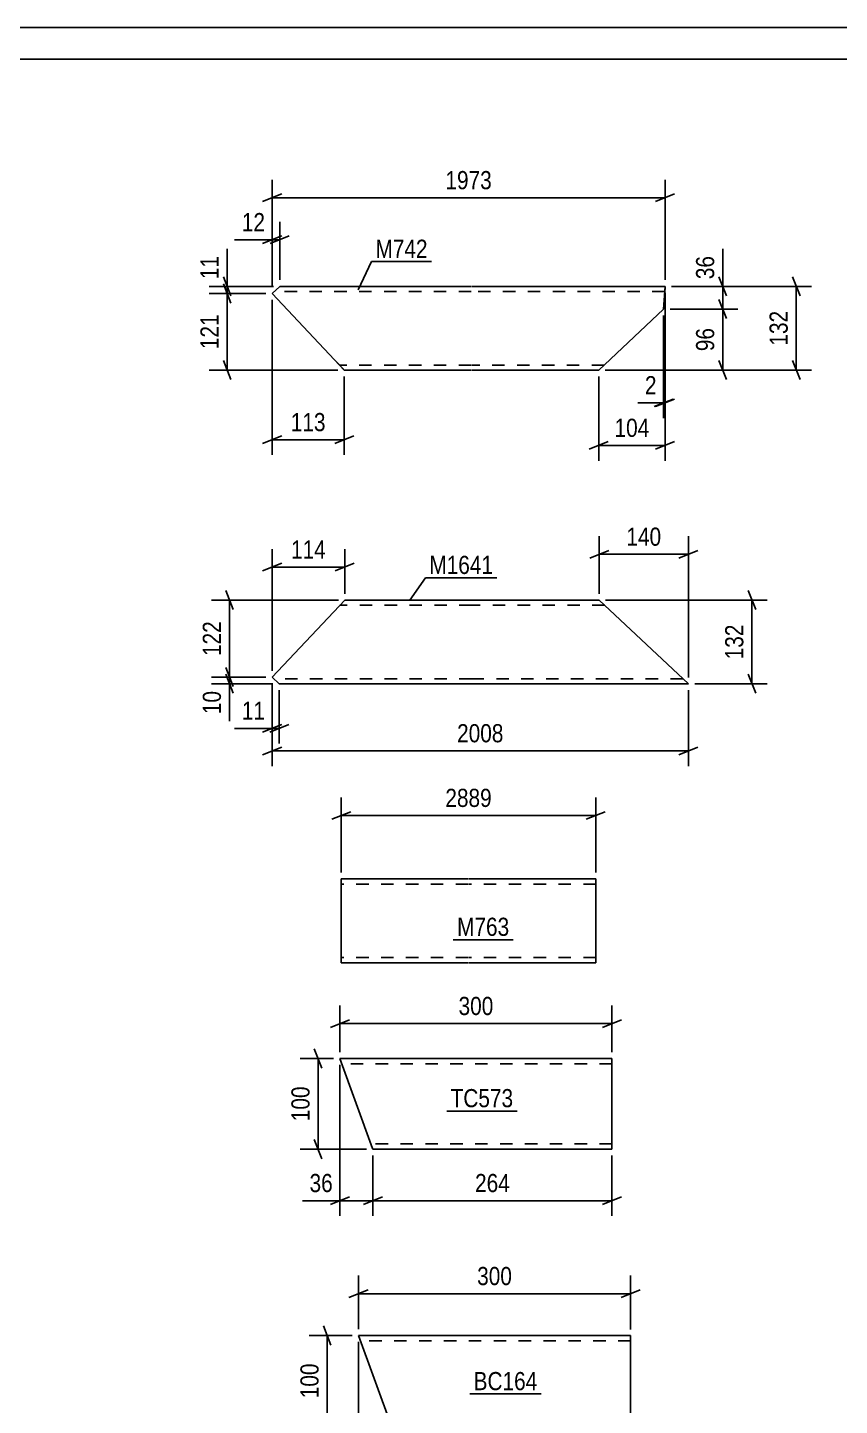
# Model space of a CAD drawing. Header units: millimetres. Extents: x 0 to 841, y 0 to 594.
# Drawn here: x 490.9 to 618.8, y 376.8 to 594 of the extents above; entities that cross this region are included whole.
import ezdxf

# ---------------------------------------------------------------- set-up
doc = ezdxf.new("R2010")
doc.units = ezdxf.units.MM
doc.linetypes.add('DXK_LINE_DOT2', pattern=[3.9198, 1.9599, -1.9599])
doc.styles.add('Arial Narrow', font='ARIALN.TTF', dxfattribs={"height": 0.2})

# ---------------------------------------------------------------- blocks, each defined once
blk = doc.blocks.new('Unknown-761545199-1132')
at = {"color": 5, "linetype": 'Continuous'}
for p, q in [((841, 594), (0, 594)), ((836, 589), (5, 589))]:
    blk.add_line(p, q, dxfattribs=at)
blk = doc.blocks.new('Part-761545199-16720 - 16717')
at = {"color": 2, "linetype": 'Continuous'}
for p, q in [((545.27, 417.34), (540.11, 431.5)), ((540.11, 431.5), (582.97, 431.5)), ((582.97, 431.5), (582.97, 431.37)), ((582.97, 431.37), (582.97, 417.21)), ((545.27, 417.34), (545.31, 417.21)), ((545.31, 417.21), (582.97, 417.21))]:
    blk.add_line(p, q, dxfattribs=at)
at = {"color": 7, "linetype": 'DXK_LINE_DOT2'}
for p, q in [((582.97, 430.64), (540.43, 430.64)), ((582.97, 431), (582.97, 431.5)), ((582.97, 418.07), (545, 418.07))]:
    blk.add_line(p, q, dxfattribs=at)
blk = doc.blocks.new('Part-761545199-16727 - 16726')
at = {"color": 2, "linetype": 'Continuous'}
for p, q in [((548.19, 373.68), (543.04, 387.84)), ((543.04, 387.84), (585.9, 387.84)), ((585.9, 387.84), (585.9, 387.71)), ((585.9, 387.71), (585.9, 373.55)), ((548.19, 373.68), (548.24, 373.55)), ((548.24, 373.55), (585.9, 373.55))]:
    blk.add_line(p, q, dxfattribs=at)
at = {"color": 7, "linetype": 'DXK_LINE_DOT2'}
for p, q in [((585.9, 386.98), (543.35, 386.98)), ((585.9, 387.33), (585.9, 387.84)), ((585.9, 374.41), (547.93, 374.41))]:
    blk.add_line(p, q, dxfattribs=at)
blk = doc.blocks.new('Part-761545199-14611 - 14610')
at = {"color": 2, "linetype": 'Continuous'}
for p, q in [((529.44, 552.08), (530.64, 553.21)), ((539.28, 541.61), (529.44, 552.08)), ((560.79, 553.21), (530.64, 553.21)), ((591.33, 553.21), (560.89, 553.21)), ((591.33, 553.21), (591.11, 549.63)), ((591.11, 549.63), (580.89, 540.01)), ((540.79, 540.01), (539.28, 541.61)), ((540.79, 540.01), (560.79, 540.01)), ((560.89, 540.01), (580.89, 540.01))]:
    blk.add_line(p, q, dxfattribs=at)
at = {"color": 7, "linetype": 'DXK_LINE_DOT2'}
for p, q in [((560.79, 552.41), (529.79, 552.41)), ((591.28, 552.41), (560.89, 552.41)), ((591.27, 552.18), (591.33, 553.21)), ((540.67, 540.14), (539.28, 541.61)), ((560.79, 540.81), (540.03, 540.81)), ((581.74, 540.81), (560.89, 540.81))]:
    blk.add_line(p, q, dxfattribs=at)
blk = doc.blocks.new('Part-761545199-14618 - 14617')
at = {"color": 2, "linetype": 'Continuous'}
for p, q in [((540.87, 503.76), (529.43, 491.6)), ((560.87, 503.76), (540.87, 503.76)), ((580.97, 503.76), (560.97, 503.76)), ((595.01, 490.56), (580.97, 503.76)), ((529.64, 491.42), (529.43, 491.6)), ((530.55, 490.56), (529.44, 491.61)), ((560.87, 490.56), (530.55, 490.56)), ((595.01, 490.56), (560.97, 490.56))]:
    blk.add_line(p, q, dxfattribs=at)
at = {"color": 7, "linetype": 'DXK_LINE_DOT2'}
for p, q in [((560.87, 502.96), (540.12, 502.96)), ((581.82, 502.96), (560.97, 502.96)), ((529.44, 491.61), (529.43, 491.6)), ((560.87, 491.36), (529.7, 491.36)), ((594.15, 491.36), (560.97, 491.36)), ((593.91, 491.6), (593.95, 491.55)), ((594.09, 491.42), (594.15, 491.36))]:
    blk.add_line(p, q, dxfattribs=at)
blk = doc.blocks.new('Part-761545199-14625 - 14624')
at = {"color": 2, "linetype": 'Continuous'}
for p, q in [((560.32, 459.8), (540.32, 459.8)), ((540.32, 448.2), (540.32, 459.8)), ((580.42, 459.8), (560.42, 459.8)), ((580.42, 459.8), (580.42, 446.6)), ((540.32, 448.2), (540.32, 446.6)), ((560.32, 446.6), (540.32, 446.6)), ((580.42, 446.6), (560.42, 446.6))]:
    blk.add_line(p, q, dxfattribs=at)
at = {"color": 7, "linetype": 'DXK_LINE_DOT2'}
for p, q in [((560.32, 459), (540.32, 459)), ((580.42, 459), (560.42, 459)), ((540.32, 446.73), (540.32, 448.2)), ((540.32, 447.4), (540.32, 447.46)), ((560.32, 447.4), (540.32, 447.4)), ((580.42, 447.4), (560.42, 447.4)), ((580.42, 447.4), (580.42, 447.46))]:
    blk.add_line(p, q, dxfattribs=at)
blk = doc.blocks.new('StraightDimension-761545199-17292 - 16717')
at = {"color": 7, "linetype": 'Continuous'}
for p, q in [((545.31, 416.21), (545.31, 406.69)), ((582.97, 416.21), (582.97, 406.69)), ((546.81, 409.69), (543.81, 408.49)), ((545.31, 409.09), (582.97, 409.09)), ((581.47, 408.49), (584.47, 409.69))]:
    blk.add_line(p, q, dxfattribs=at)
at = {"color": 0}
blk.add_wipeout([(567.48, 409.84), (567.48, 414.04), (560.8, 414.04), (560.8, 409.84)], dxfattribs=at)
at = {"color": 3, "style": 'Arial Narrow'}
blk.add_text('264', height=2.863, dxfattribs=at).set_placement((561.4, 410.44))
blk = doc.blocks.new('StraightDimension-761545199-17293 - 16717')
at = {"color": 7, "linetype": 'Continuous'}
for p, q in [((540.11, 430.5), (540.11, 406.69)), ((545.31, 416.21), (545.31, 406.69)), ((538.61, 408.49), (541.61, 409.69)), ((540.11, 409.09), (545.31, 409.09)), ((546.81, 409.69), (543.81, 408.49))]:
    blk.add_line(p, q, dxfattribs=at)
at = {"color": 0}
blk.add_wipeout([(539.59, 409.84), (539.59, 414.04), (534.73, 414.04), (534.73, 409.84)], dxfattribs=at)
at = {"color": 7, "linetype": 'Continuous'}
blk.add_line((540.11, 409.09), (534.21, 409.09), dxfattribs=at)
blk.add_line((540.11, 409.09), (534.21, 409.09), dxfattribs=at)
at = {"color": 3, "style": 'Arial Narrow'}
blk.add_text('36', height=2.863, dxfattribs=at).set_placement((535.33, 410.44))
blk = doc.blocks.new('StraightDimension-761545199-16795 - 16717')
at = {"color": 7, "linetype": 'Continuous'}
for p, q in [((540.11, 432.5), (540.11, 439.85)), ((582.97, 432.5), (582.97, 439.85)), ((541.61, 437.6), (538.61, 436.4)), ((540.11, 437), (582.97, 437)), ((581.47, 436.4), (584.47, 437.6))]:
    blk.add_line(p, q, dxfattribs=at)
at = {"color": 0}
blk.add_wipeout([(564.88, 437.75), (564.88, 441.95), (558.2, 441.95), (558.2, 437.75)], dxfattribs=at)
at = {"color": 3, "style": 'Arial Narrow'}
blk.add_text('300', height=2.863, dxfattribs=at).set_placement((558.8, 438.35))
blk = doc.blocks.new('StraightDimension-761545199-16812 - 16717')
at = {"color": 7, "linetype": 'Continuous'}
for p, q in [((537.28, 430), (536.08, 433)), ((539.11, 431.5), (533.83, 431.5)), ((536.68, 417.21), (536.68, 431.5)), ((544.31, 417.21), (533.83, 417.21)), ((536.08, 418.71), (537.28, 415.71))]:
    blk.add_line(p, q, dxfattribs=at)
at = {"color": 0}
blk.add_wipeout([(535.93, 427.7), (531.73, 427.7), (531.73, 421.02), (535.93, 421.02)], dxfattribs=at)
at = {"color": 3, "style": 'Arial Narrow'}
blk.add_text('100', height=2.863, rotation=90.0002, dxfattribs=at).set_placement((535.33, 421.62))
blk = doc.blocks.new('StraightDimension-761545199-17345 - 16726')
at = {"color": 7, "linetype": 'Continuous'}
for p, q in [((543.04, 386.84), (543.04, 363.2)), ((548.24, 372.55), (548.24, 363.2)), ((541.54, 365), (544.54, 366.2)), ((543.04, 365.6), (548.24, 365.6)), ((549.74, 366.2), (546.74, 365))]:
    blk.add_line(p, q, dxfattribs=at)
at = {"color": 0}
blk.add_wipeout([(542.52, 366.35), (542.52, 370.55), (537.66, 370.55), (537.66, 366.35)], dxfattribs=at)
at = {"color": 7, "linetype": 'Continuous'}
blk.add_line((543.04, 365.6), (537.13, 365.6), dxfattribs=at)
blk.add_line((543.04, 365.6), (537.13, 365.6), dxfattribs=at)
at = {"color": 3, "style": 'Arial Narrow'}
blk.add_text('36', height=2.863, dxfattribs=at).set_placement((538.26, 366.95))
blk = doc.blocks.new('StraightDimension-761545199-16864 - 16726')
at = {"color": 7, "linetype": 'Continuous'}
for p, q in [((538.7, 386.34), (537.5, 389.34)), ((542.04, 387.84), (535.25, 387.84)), ((538.1, 373.55), (538.1, 387.84)), ((537.5, 375.05), (538.7, 372.05)), ((547.24, 373.55), (535.25, 373.55))]:
    blk.add_line(p, q, dxfattribs=at)
at = {"color": 0}
blk.add_wipeout([(537.35, 384.04), (533.15, 384.04), (533.15, 377.35), (537.35, 377.35)], dxfattribs=at)
at = {"color": 3, "style": 'Arial Narrow'}
blk.add_text('100', height=2.863, rotation=90.0002, dxfattribs=at).set_placement((536.75, 377.95))
blk = doc.blocks.new('StraightDimension-761545199-16755 - 16726')
at = {"color": 7, "linetype": 'Continuous'}
for p, q in [((543.04, 388.84), (543.04, 397.28)), ((585.9, 388.77), (585.9, 397.28)), ((544.54, 395.03), (541.54, 393.83)), ((543.04, 394.43), (585.9, 394.43)), ((584.4, 393.83), (587.4, 395.03))]:
    blk.add_line(p, q, dxfattribs=at)
at = {"color": 0}
blk.add_wipeout([(567.81, 395.18), (567.81, 399.38), (561.13, 399.38), (561.13, 395.18)], dxfattribs=at)
at = {"color": 3, "style": 'Arial Narrow'}
blk.add_text('300', height=2.863, dxfattribs=at).set_placement((561.73, 395.78))
blk = doc.blocks.new('StraightDimension-761545199-14800 - 14610')
at = {"color": 7, "linetype": 'Continuous'}
for p, q in [((592.11, 549.63), (602.82, 549.63)), ((599.82, 551.13), (601.02, 548.13)), ((600.42, 540.01), (600.42, 549.63)), ((601.02, 538.51), (599.82, 541.51)), ((581.89, 540.01), (602.82, 540.01))]:
    blk.add_line(p, q, dxfattribs=at)
at = {"color": 0}
blk.add_wipeout([(599.67, 547.25), (595.47, 547.25), (595.47, 542.39), (599.67, 542.39)], dxfattribs=at)
at = {"color": 3, "style": 'Arial Narrow'}
blk.add_text('96', height=2.863, rotation=90.0002, dxfattribs=at).set_placement((599.07, 542.99))
blk = doc.blocks.new('StraightDimension-761545199-14787 - 14610')
at = {"color": 7, "linetype": 'Continuous'}
for p, q in [((529.44, 553.08), (529.44, 563.4)), ((530.64, 554.21), (530.64, 563.4)), ((527.94, 559.95), (530.94, 561.15)), ((532.14, 561.15), (529.14, 559.95)), ((529.44, 560.55), (530.64, 560.55))]:
    blk.add_line(p, q, dxfattribs=at)
at = {"color": 0}
blk.add_wipeout([(528.91, 561.3), (528.91, 565.5), (524.06, 565.5), (524.06, 561.3)], dxfattribs=at)
at = {"color": 7, "linetype": 'Continuous'}
blk.add_line((529.44, 560.55), (523.53, 560.55), dxfattribs=at)
blk.add_line((529.44, 560.55), (523.53, 560.55), dxfattribs=at)
at = {"color": 3, "style": 'Arial Narrow'}
blk.add_text('12', height=2.863, dxfattribs=at).set_placement((524.66, 561.9))
blk = doc.blocks.new('StraightDimension-761545199-16042 - 14610')
at = {"color": 7, "linetype": 'Continuous'}
for p, q in [((521.75, 554.71), (522.95, 551.71)), ((529.64, 553.21), (519.5, 553.21)), ((528.44, 552.08), (519.5, 552.08)), ((522.95, 550.58), (521.75, 553.58)), ((522.35, 552.08), (522.35, 553.21))]:
    blk.add_line(p, q, dxfattribs=at)
at = {"color": 0}
blk.add_wipeout([(521.6, 558.6), (517.4, 558.6), (517.4, 553.74), (521.6, 553.74)], dxfattribs=at)
at = {"color": 7, "linetype": 'Continuous'}
blk.add_line((522.35, 553.21), (522.35, 559.12), dxfattribs=at)
blk.add_line((522.35, 553.21), (522.35, 559.12), dxfattribs=at)
at = {"color": 3, "style": 'Arial Narrow'}
blk.add_text('11', height=2.863, rotation=90.0002, dxfattribs=at).set_placement((521, 554.34))
blk = doc.blocks.new('StraightDimension-761545199-14779 - 14610')
at = {"color": 7, "linetype": 'Continuous'}
for p, q in [((529.44, 551.08), (529.44, 526.63)), ((540.79, 539.01), (540.79, 526.63)), ((527.94, 528.43), (530.94, 529.63)), ((529.44, 529.03), (540.79, 529.03)), ((542.29, 529.63), (539.29, 528.43))]:
    blk.add_line(p, q, dxfattribs=at)
at = {"color": 0}
blk.add_wipeout([(538.46, 529.78), (538.46, 533.98), (531.77, 533.98), (531.77, 529.78)], dxfattribs=at)
at = {"color": 3, "style": 'Arial Narrow'}
blk.add_text('113', height=2.863, dxfattribs=at).set_placement((532.37, 530.38))
blk = doc.blocks.new('StraightDimension-761545199-14799 - 14610')
at = {"color": 7, "linetype": 'Continuous'}
for p, q in [((599.82, 554.71), (601.02, 551.71)), ((592.33, 553.21), (602.82, 553.21)), ((600.42, 549.63), (600.42, 553.21)), ((592.11, 549.63), (602.82, 549.63)), ((601.02, 548.13), (599.82, 551.13))]:
    blk.add_line(p, q, dxfattribs=at)
at = {"color": 0}
blk.add_wipeout([(599.67, 558.6), (595.47, 558.6), (595.47, 553.74), (599.67, 553.74)], dxfattribs=at)
at = {"color": 7, "linetype": 'Continuous'}
blk.add_line((600.42, 553.21), (600.42, 559.12), dxfattribs=at)
blk.add_line((600.42, 553.21), (600.42, 559.12), dxfattribs=at)
at = {"color": 3, "style": 'Arial Narrow'}
blk.add_text('36', height=2.863, rotation=90.0002, dxfattribs=at).set_placement((599.07, 554.34))
blk = doc.blocks.new('StraightDimension-761545199-14783 - 14610')
at = {"color": 7, "linetype": 'Continuous'}
for p, q in [((591.33, 552.21), (591.33, 532.45)), ((591.11, 548.63), (591.11, 532.45)), ((589.61, 534.25), (592.61, 535.45)), ((592.83, 535.45), (589.83, 534.25)), ((591.11, 534.85), (591.33, 534.85))]:
    blk.add_line(p, q, dxfattribs=at)
at = {"color": 0}
blk.add_wipeout([(590.59, 535.6), (590.59, 539.8), (587.56, 539.8), (587.56, 535.6)], dxfattribs=at)
at = {"color": 7, "linetype": 'Continuous'}
blk.add_line((591.11, 534.85), (587.03, 534.85), dxfattribs=at)
blk.add_line((591.11, 534.85), (587.03, 534.85), dxfattribs=at)
at = {"color": 3, "style": 'Arial Narrow'}
blk.add_text('2', height=2.86, dxfattribs=at).set_placement((588.16, 536.2))
blk = doc.blocks.new('StraightDimension-761545199-14775 - 14610')
at = {"color": 7, "linetype": 'Continuous'}
for p, q in [((591.33, 552.21), (591.33, 525.73)), ((580.89, 539.01), (580.89, 525.73)), ((579.39, 527.53), (582.39, 528.73)), ((580.89, 528.13), (591.33, 528.13)), ((592.83, 528.73), (589.83, 527.53))]:
    blk.add_line(p, q, dxfattribs=at)
at = {"color": 0}
blk.add_wipeout([(589.45, 528.88), (589.45, 533.08), (582.77, 533.08), (582.77, 528.88)], dxfattribs=at)
at = {"color": 3, "style": 'Arial Narrow'}
blk.add_text('104', height=2.863, dxfattribs=at).set_placement((583.37, 529.48))
blk = doc.blocks.new('StraightDimension-761545199-14807 - 14610')
at = {"color": 7, "linetype": 'Continuous'}
for p, q in [((529.44, 553.08), (529.44, 570.02)), ((591.33, 554.21), (591.33, 570.02)), ((530.94, 567.77), (527.94, 566.57)), ((529.44, 567.17), (591.33, 567.17)), ((589.83, 566.57), (592.83, 567.77))]:
    blk.add_line(p, q, dxfattribs=at)
at = {"color": 0}
blk.add_wipeout([(564.64, 567.92), (564.64, 572.12), (556.13, 572.12), (556.13, 567.92)], dxfattribs=at)
at = {"color": 3, "style": 'Arial Narrow'}
blk.add_text('1973', height=2.863, dxfattribs=at).set_placement((556.73, 568.52))
blk = doc.blocks.new('StraightDimension-761545199-16043 - 14610')
at = {"color": 7, "linetype": 'Continuous'}
for p, q in [((528.44, 552.08), (519.5, 552.08)), ((521.75, 553.58), (522.95, 550.58)), ((522.35, 540.01), (522.35, 552.08)), ((522.95, 538.51), (521.75, 541.51)), ((539.79, 540.01), (519.5, 540.01))]:
    blk.add_line(p, q, dxfattribs=at)
at = {"color": 0}
blk.add_wipeout([(521.6, 549.39), (517.4, 549.39), (517.4, 542.7), (521.6, 542.7)], dxfattribs=at)
at = {"color": 3, "style": 'Arial Narrow'}
blk.add_text('121', height=2.863, rotation=90.0002, dxfattribs=at).set_placement((521, 543.31))
blk = doc.blocks.new('StraightDimension-761545199-16196 - 14610')
at = {"color": 7, "linetype": 'Continuous'}
for p, q in [((612.6, 551.71), (611.4, 554.71)), ((592.33, 553.21), (614.4, 553.21)), ((612, 540.01), (612, 553.21)), ((611.4, 541.51), (612.6, 538.51)), ((581.89, 540.01), (614.4, 540.01))]:
    blk.add_line(p, q, dxfattribs=at)
at = {"color": 0}
blk.add_wipeout([(611.25, 549.96), (607.05, 549.96), (607.05, 543.27), (611.25, 543.27)], dxfattribs=at)
at = {"color": 3, "style": 'Arial Narrow'}
blk.add_text('132', height=2.863, rotation=90.0002, dxfattribs=at).set_placement((610.65, 543.87))
blk = doc.blocks.new('StraightDimension-761545199-14819 - 14617')
at = {"color": 7, "linetype": 'Continuous'}
for p, q in [((529.44, 490.61), (529.44, 481.14)), ((530.55, 489.56), (530.55, 481.14)), ((527.94, 482.94), (530.94, 484.14)), ((532.05, 484.14), (529.05, 482.94)), ((529.44, 483.54), (530.55, 483.54))]:
    blk.add_line(p, q, dxfattribs=at)
at = {"color": 0}
blk.add_wipeout([(528.91, 484.29), (528.91, 488.49), (524.06, 488.49), (524.06, 484.29)], dxfattribs=at)
at = {"color": 7, "linetype": 'Continuous'}
blk.add_line((529.44, 483.54), (523.53, 483.54), dxfattribs=at)
blk.add_line((529.44, 483.54), (523.53, 483.54), dxfattribs=at)
at = {"color": 3, "style": 'Arial Narrow'}
blk.add_text('11', height=2.863, dxfattribs=at).set_placement((524.66, 484.89))
blk = doc.blocks.new('StraightDimension-761545199-14811 - 14617')
at = {"color": 7, "linetype": 'Continuous'}
for p, q in [((580.97, 504.76), (580.97, 513.82)), ((595.01, 491.56), (595.01, 513.82)), ((582.47, 511.57), (579.47, 510.37)), ((580.97, 510.97), (595.01, 510.97)), ((593.51, 510.37), (596.51, 511.57))]:
    blk.add_line(p, q, dxfattribs=at)
at = {"color": 0}
blk.add_wipeout([(591.33, 511.72), (591.33, 515.92), (584.64, 515.92), (584.64, 511.72)], dxfattribs=at)
at = {"color": 3, "style": 'Arial Narrow'}
blk.add_text('140', height=2.863, dxfattribs=at).set_placement((585.24, 512.32))
blk = doc.blocks.new('StraightDimension-761545199-14831 - 14617')
at = {"color": 7, "linetype": 'Continuous'}
for p, q in [((605.61, 502.26), (604.41, 505.26)), ((581.97, 503.76), (607.41, 503.76)), ((605.01, 490.56), (605.01, 503.76)), ((604.41, 492.06), (605.61, 489.06)), ((596.01, 490.56), (607.41, 490.56))]:
    blk.add_line(p, q, dxfattribs=at)
at = {"color": 0}
blk.add_wipeout([(604.26, 500.51), (600.06, 500.51), (600.06, 493.82), (604.26, 493.82)], dxfattribs=at)
at = {"color": 3, "style": 'Arial Narrow'}
blk.add_text('132', height=2.863, rotation=90.0002, dxfattribs=at).set_placement((603.66, 494.42))
blk = doc.blocks.new('StraightDimension-761545199-14815 - 14617')
at = {"color": 7, "linetype": 'Continuous'}
for p, q in [((529.44, 492.61), (529.44, 511.8)), ((540.87, 504.76), (540.87, 511.8)), ((527.94, 508.35), (530.94, 509.55)), ((529.44, 508.95), (540.87, 508.95)), ((542.37, 509.55), (539.37, 508.35))]:
    blk.add_line(p, q, dxfattribs=at)
at = {"color": 0}
blk.add_wipeout([(538.5, 509.7), (538.5, 513.9), (531.81, 513.9), (531.81, 509.7)], dxfattribs=at)
at = {"color": 3, "style": 'Arial Narrow'}
blk.add_text('114', height=2.863, dxfattribs=at).set_placement((532.41, 510.3))
blk = doc.blocks.new('StraightDimension-761545199-16112 - 14617')
at = {"color": 7, "linetype": 'Continuous'}
for p, q in [((522.12, 505.26), (523.32, 502.26)), ((539.87, 503.76), (519.87, 503.76)), ((522.72, 491.61), (522.72, 503.76)), ((523.32, 490.11), (522.12, 493.11)), ((528.44, 491.61), (519.87, 491.61))]:
    blk.add_line(p, q, dxfattribs=at)
at = {"color": 0}
blk.add_wipeout([(521.97, 501.03), (517.77, 501.03), (517.77, 494.34), (521.97, 494.34)], dxfattribs=at)
at = {"color": 3, "style": 'Arial Narrow'}
blk.add_text('122', height=2.863, rotation=90.0002, dxfattribs=at).set_placement((521.37, 494.94))
blk = doc.blocks.new('StraightDimension-761545199-14837 - 14617')
at = {"color": 7, "linetype": 'Continuous'}
for p, q in [((529.44, 490.61), (529.44, 477.59)), ((595.01, 489.56), (595.01, 477.59)), ((530.94, 480.59), (527.94, 479.39)), ((529.44, 479.99), (595.01, 479.99)), ((593.51, 479.39), (596.51, 480.59))]:
    blk.add_line(p, q, dxfattribs=at)
at = {"color": 0}
blk.add_wipeout([(566.48, 480.74), (566.48, 484.94), (557.97, 484.94), (557.97, 480.74)], dxfattribs=at)
at = {"color": 3, "style": 'Arial Narrow'}
blk.add_text('2008', height=2.863, dxfattribs=at).set_placement((558.57, 481.34))
blk = doc.blocks.new('StraightDimension-761545199-16113 - 14617')
at = {"color": 7, "linetype": 'Continuous'}
for p, q in [((522.12, 493.11), (523.32, 490.11)), ((528.44, 491.61), (519.87, 491.61)), ((523.32, 489.06), (522.12, 492.06)), ((522.72, 490.56), (522.72, 491.61)), ((529.55, 490.56), (519.87, 490.56))]:
    blk.add_line(p, q, dxfattribs=at)
at = {"color": 0}
blk.add_wipeout([(521.97, 490.04), (517.77, 490.04), (517.77, 485.18), (521.97, 485.18)], dxfattribs=at)
at = {"color": 7, "linetype": 'Continuous'}
blk.add_line((522.72, 490.56), (522.72, 484.66), dxfattribs=at)
blk.add_line((522.72, 490.56), (522.72, 484.66), dxfattribs=at)
at = {"color": 3, "style": 'Arial Narrow'}
blk.add_text('10', height=2.863, rotation=90.0002, dxfattribs=at).set_placement((521.37, 485.78))
blk = doc.blocks.new('StraightDimension-761545199-14841 - 14624')
at = {"color": 7, "linetype": 'Continuous'}
for p, q in [((540.32, 460.8), (540.32, 472.65)), ((580.42, 460.8), (580.42, 472.65)), ((541.82, 470.4), (538.82, 469.2)), ((540.32, 469.8), (580.42, 469.8)), ((578.92, 469.2), (581.92, 470.4))]:
    blk.add_line(p, q, dxfattribs=at)
at = {"color": 0}
blk.add_wipeout([(564.63, 470.55), (564.63, 474.75), (556.12, 474.75), (556.12, 470.55)], dxfattribs=at)
at = {"color": 3, "style": 'Arial Narrow'}
blk.add_text('2889', height=2.863, dxfattribs=at).set_placement((556.72, 471.15))
blk = doc.blocks.new('Mark-761545199-16774 - 16717')
at = {"color": 0}
blk.add_wipeout([(567.41, 423.82), (567.41, 426.82), (557.55, 426.82), (557.55, 423.82)], dxfattribs=at)
blk.add_wipeout([(567.41, 423.82), (567.41, 426.82), (557.55, 426.82), (557.55, 423.82)], dxfattribs=at)
at = {"color": 30, "linetype": 'Continuous'}
blk.add_line((556.95, 423.22), (568.01, 423.22), dxfattribs=at)
at = {"color": 3, "style": 'Arial Narrow'}
blk.add_text('TC573', height=2.863, dxfattribs=at).set_placement((557.55, 423.82))
blk = doc.blocks.new('Mark-761545199-16768 - 16726')
at = {"color": 0}
blk.add_wipeout([(571.22, 379.22), (571.22, 382.22), (561.17, 382.22), (561.17, 379.22)], dxfattribs=at)
blk.add_wipeout([(571.22, 379.22), (571.22, 382.22), (561.17, 382.22), (561.17, 379.22)], dxfattribs=at)
at = {"color": 30, "linetype": 'Continuous'}
blk.add_line((560.57, 378.62), (571.82, 378.62), dxfattribs=at)
at = {"color": 3, "style": 'Arial Narrow'}
blk.add_text('BC164', height=2.863, dxfattribs=at).set_placement((561.17, 379.22))
blk = doc.blocks.new('Mark-761545199-15093 - 14610')
at = {"color": 0}
blk.add_wipeout([(553.94, 557.7), (553.94, 560.7), (545.71, 560.7), (545.71, 557.7)], dxfattribs=at)
blk.add_wipeout([(553.94, 557.7), (553.94, 560.7), (545.71, 560.7), (545.71, 557.7)], dxfattribs=at)
at = {"color": 30, "linetype": 'Continuous'}
for p, q in [((542.99, 552.66), (545.11, 557.1)), ((545.11, 557.1), (554.54, 557.1))]:
    blk.add_line(p, q, dxfattribs=at)
at = {"color": 3, "style": 'Arial Narrow'}
blk.add_text('M742', height=2.863, dxfattribs=at).set_placement((545.71, 557.7))
blk = doc.blocks.new('Mark-761545199-15096 - 14617')
at = {"color": 0}
blk.add_wipeout([(564.25, 507.87), (564.25, 510.87), (554.2, 510.87), (554.2, 507.87)], dxfattribs=at)
blk.add_wipeout([(564.25, 507.87), (564.25, 510.87), (554.2, 510.87), (554.2, 507.87)], dxfattribs=at)
at = {"color": 30, "linetype": 'Continuous'}
for p, q in [((551.11, 503.76), (553.6, 507.27)), ((553.6, 507.27), (564.85, 507.27))]:
    blk.add_line(p, q, dxfattribs=at)
at = {"color": 3, "style": 'Arial Narrow'}
blk.add_text('M1641', height=2.863, dxfattribs=at).set_placement((554.2, 507.87))
blk = doc.blocks.new('Mark-761545199-15099 - 14624')
at = {"color": 0}
blk.add_wipeout([(566.79, 450.83), (566.79, 453.83), (558.57, 453.83), (558.57, 450.83)], dxfattribs=at)
blk.add_wipeout([(566.79, 450.83), (566.79, 453.83), (558.57, 453.83), (558.57, 450.83)], dxfattribs=at)
at = {"color": 30, "linetype": 'Continuous'}
blk.add_line((557.97, 450.23), (567.39, 450.23), dxfattribs=at)
at = {"color": 3, "style": 'Arial Narrow'}
blk.add_text('M763', height=2.863, dxfattribs=at).set_placement((558.57, 450.83))

msp = doc.modelspace()

# ---------------------------------------------------------------- block references
for name in ['Unknown-761545199-1132', 'Part-761545199-14611 - 14610', 'Part-761545199-14618 - 14617', 'Part-761545199-14625 - 14624', 'Part-761545199-16720 - 16717', 'Part-761545199-16727 - 16726']:
    msp.add_blockref(name, (0, 0))

# ---------------------------------------------------------------- next in the draw order: block references
for name in ['StraightDimension-761545199-14787 - 14610', 'StraightDimension-761545199-14800 - 14610', 'StraightDimension-761545199-14811 - 14617', 'StraightDimension-761545199-14815 - 14617', 'Mark-761545199-15096 - 14617', 'StraightDimension-761545199-14819 - 14617', 'StraightDimension-761545199-14841 - 14624', 'Mark-761545199-15099 - 14624', 'StraightDimension-761545199-16795 - 16717', 'Mark-761545199-16774 - 16717', 'StraightDimension-761545199-17292 - 16717', 'StraightDimension-761545199-17345 - 16726', 'Mark-761545199-16768 - 16726']:
    msp.add_blockref(name, (0, 0))

# ---------------------------------------------------------------- next in the draw order: block references
for name in ['StraightDimension-761545199-16042 - 14610', 'StraightDimension-761545199-14799 - 14610', 'StraightDimension-761545199-16112 - 14617', 'StraightDimension-761545199-14831 - 14617', 'StraightDimension-761545199-17293 - 16717', 'StraightDimension-761545199-16864 - 16726']:
    msp.add_blockref(name, (0, 0))

# ---------------------------------------------------------------- next in the draw order: block references
for name in ['StraightDimension-761545199-14783 - 14610', 'StraightDimension-761545199-14779 - 14610', 'StraightDimension-761545199-14837 - 14617', 'StraightDimension-761545199-16812 - 16717', 'StraightDimension-761545199-16755 - 16726']:
    msp.add_blockref(name, (0, 0))

# ---------------------------------------------------------------- next in the draw order: block references
for name in ['StraightDimension-761545199-14775 - 14610', 'StraightDimension-761545199-16113 - 14617']:
    msp.add_blockref(name, (0, 0))

# ---------------------------------------------------------------- next in the draw order: block references
msp.add_blockref('StraightDimension-761545199-14807 - 14610', (0, 0))

# ---------------------------------------------------------------- next in the draw order: block references
for name in ['Mark-761545199-15093 - 14610', 'StraightDimension-761545199-16196 - 14610', 'StraightDimension-761545199-16043 - 14610']:
    msp.add_blockref(name, (0, 0))

doc.saveas('drawing.dxf')
